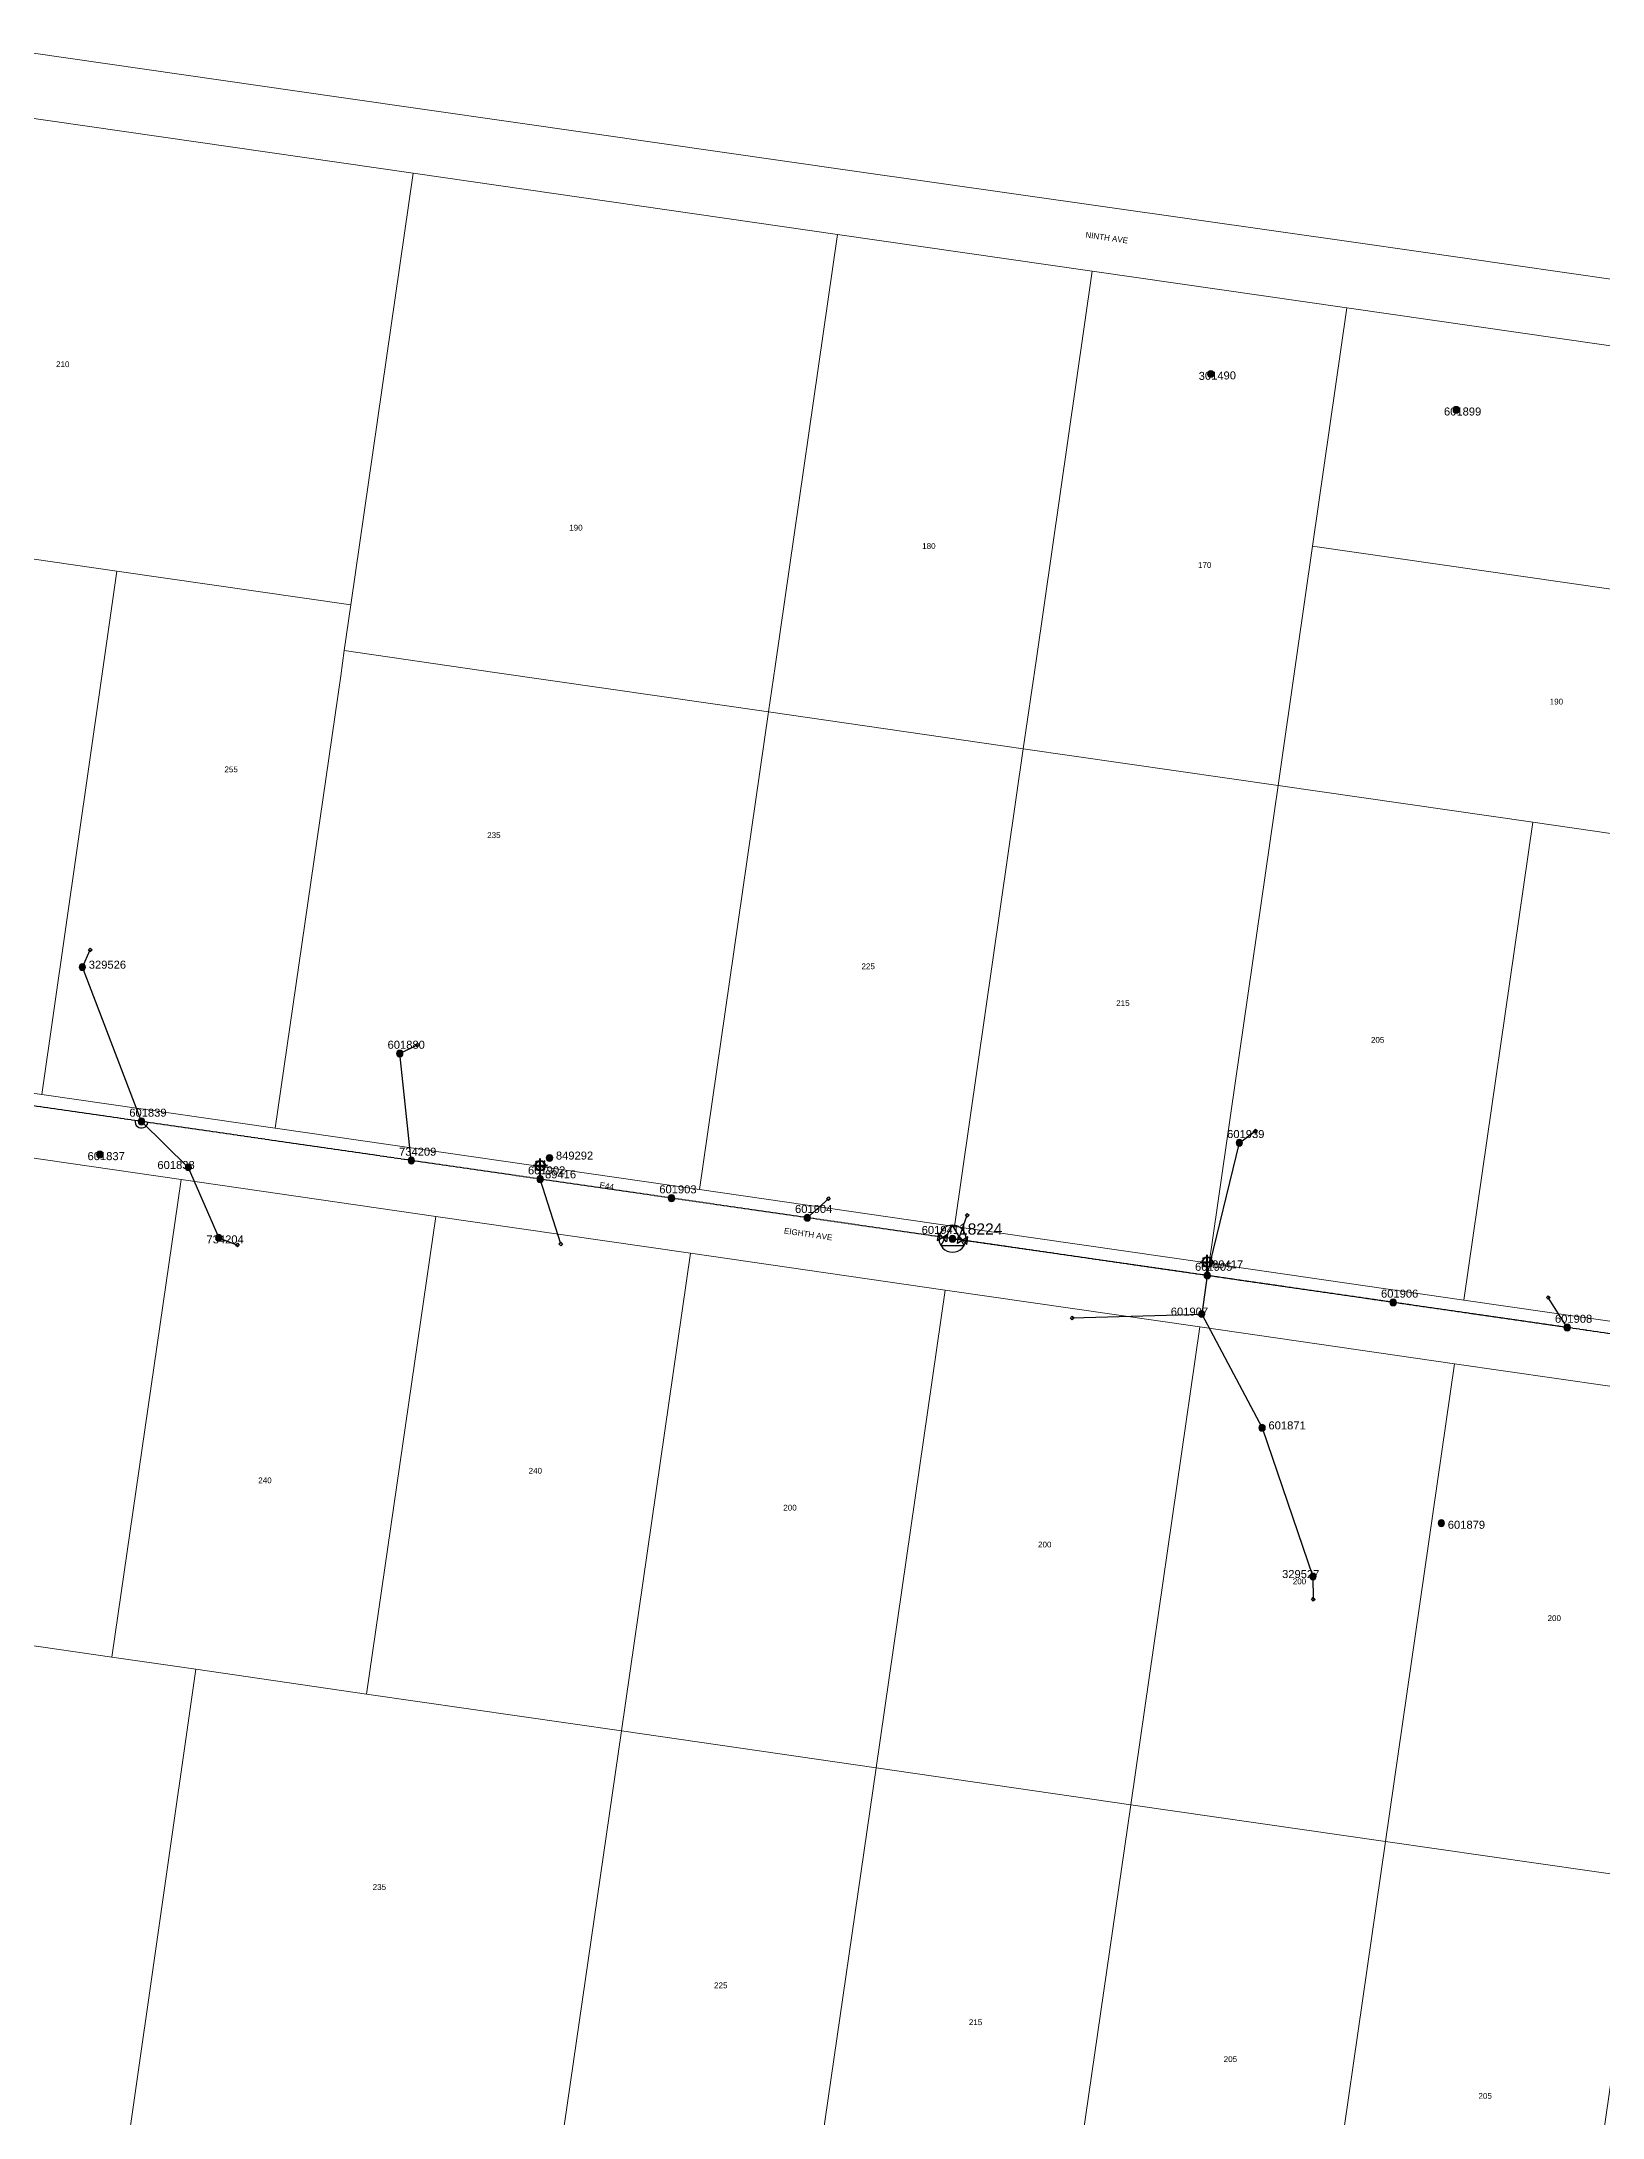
# Model space of a CAD drawing. Header units: metres. Extents: x 368 to 298975, y 411 to 6243625.
# Drawn here: x 296567 to 297055, y 6242318 to 6242966 of the extents above; entities that cross this region are included whole.
import ezdxf
from ezdxf.enums import TextEntityAlignment as Align

# ---------------------------------------------------------------- set-up
doc = ezdxf.new("R2010")
doc.units = ezdxf.units.M
doc.linetypes.add('Cable Exist OH', pattern=[1, 1, 0])
doc.layers.get('0').update_dxf_attribs({"color": 6})
doc.layers.add('Cadastre Land Parcels_SP_EXT', color=250, linetype='Continuous', lineweight=5)
doc.layers.add('Cadastre Roads_SP_EXT', color=250, linetype='Continuous', lineweight=5)
for name, color, linetype in [('Equip_LV_EXT', 7, 'Continuous'), ('Equip_SP_SL_EXT', 7, 'Continuous'), ('Mains_HV_EXT', 7, 'Continuous'), ('Mains_LV_EXT', 7, 'Continuous'), ('Services_SP_EXT', 7, 'Continuous'), ('Sub_SP_TR_HV_LV_EXT', 7, 'Continuous'), ('SupportsOH_SP_TR_HV_LV_SL_EXT', 7, 'Continuous')]:
    doc.layers.add(name, color=color, linetype=linetype)
doc.styles.add('iecARIAL', font='arial.ttf', dxfattribs={"height": 2})
doc.styles.add('POLE_LABEL', font='arial.ttf')
doc.styles.get("Standard").update_dxf_attribs({"font": 'arial.ttf'})

# ---------------------------------------------------------------- blocks, each defined once
blk = doc.blocks.new('SUB_POLE_EXT')
blk.add_wipeout([(0, 4.22), (0.42, 4.2), (0.83, 4.14), (1.21, 4.05), (1.62, 3.9), (1.99, 3.72), (2.35, 3.51), (2.68, 3.26), (2.99, 2.99), (3.28, 2.66), (3.52, 2.34), (3.76, 1.92), (3.9, 1.62), (4.04, 1.23), (4.18, 0.63), (4.22, 0), (4.18, -0.61), (4.06, -1.15), (3.9, -1.62), (3.58, -2.24), (3.22, -2.73), (2.97, -3.01), (2.68, -3.26), (2.36, -3.5), (2, -3.72), (1.64, -3.89), (1.25, -4.03), (0.82, -4.14), (0.42, -4.2), (0, -4.22), (-0.41, -4.2), (-0.8, -4.15), (-1.21, -4.05), (-1.62, -3.9), (-1.99, -3.73), (-2.35, -3.51), (-2.68, -3.26), (-2.96, -3.02), (-3.23, -2.72), (-3.51, -2.35), (-3.71, -2.01), (-3.91, -1.6), (-4.05, -1.21), (-4.16, -0.76), (-4.22, -0.14), (-4.21, 0.39), (-4.14, 0.83), (-4.03, 1.27), (-3.9, 1.63), (-3.71, 2.02), (-3.5, 2.37), (-3.28, 2.67), (-2.99, 2.99), (-2.68, 3.27), (-2.33, 3.52), (-1.98, 3.73), (-1.63, 3.9), (-1.2, 4.05), (-0.78, 4.15), (-0.4, 4.21)])
blk.add_line((2.16, 0.48), (2.16, 0.48, 0))
blk.add_lwpolyline([(-4.22, 0, 1), (4.22, 0, 1)], format="xyb", close=True)
blk.add_lwpolyline([(2.14, 0.52), (0, 4.22), (-3.66, -2.11), (3.66, -2.11)], close=True)
for tag, height, flags, p in [('STREET_CODE', 0.2, 9, (1.5, 0)), ('ASSET_NUM', 3.5, 8, (2, 2)), ('CONSTRUCTED_VOLTAGE', 0.2, 9, (1.5, -0.2)), ('OPERATING_VOLTAGE', 0.2, 9, (1.5, -0.6)), ('OPERATED_BY', 0.2, 9, (1.5, -0.8)), ('ORIENTATION', 0.2, 9, (1.5, -1.2)), ('OWNED_BY', 0.2, 9, (1.5, -1.4)), ('SECONDARY_VOLTAGE', 0.2, 9, (1.5, -1.6)), ('STATE', 0.2, 9, (1.5, -1.8)), ('SUBSTATION_TYPE', 0.2, 9, (1.5, -2)), ('STREETNAME', 0.2, 9, (1.5, -2.8)), ('SUBURB', 0.2, 9, (1.5, -3)), ('Z', 0.2, 1, (1.5, -3.4)), ('NO_PHASES', 0.2, 9, (1.5, -0.4)), ('MAINTAINED_BY', 0.2, 9, (1.5, -1)), ('USAGE', 0.2, 9, (1.5, -2.2)), ('LEGEND', 0.2, 9, (1.5, -2.4)), ('LOCATION', 0.2, 9, (1.5, -2.6)), ('NOTES', 0.2, 9, (1.5, -3.2))]:
    blk.add_attdef(tag, text='', height=height, dxfattribs=dict(flags=flags)).set_placement(p, align=Align.MIDDLE_LEFT)
blk = doc.blocks.new('LV_OH_LINKS_DISTFUSE_EXT')
for p, q in [((0, 0), (0.96, 0)), ((3.84, 0), (4.8, 0))]:
    blk.add_line(p, q)
blk.add_lwpolyline([(3.84, -1.2), (3.84, 1.2), (0.96, -1.2), (0.96, 1.2)], close=True)
at = {"flags": 9}
for tag, p in [('ACTUAL_STATUS', (0, 0)), ('CONSTRUCTED_VOLTAGE', (0, -0.2)), ('OPERATING_VOLTAGE', (0, -0.6)), ('ORIENTATION', (0, -0.8)), ('OWNED_BY', (0, -1)), ('STATE', (0, -1.2)), ('SWITCH_TYPE', (0, -1.4)), ('NO_PHASES', (0, -0.4)), ('USAGE', (0, -1.6)), ('NOTES', (0, -1.8))]:
    blk.add_attdef(tag, text='', height=0.2, dxfattribs=at).set_placement(p, align=Align.MIDDLE_LEFT)
at = {"flags": 1}
blk.add_attdef('Z', (0, 0), '', height=0.2, dxfattribs=at)
blk = doc.blocks.new('SL_LANTERN_EXT')
at = {"lineweight": 40}
for p, q in [((-2.25, 4.22), (2.25, 4.22)), ((-1.46, 5.68), (-1.06, 5.28)), ((-1.46, 2.76), (-1.06, 3.16)), ((0, 1.97), (0, 6.47)), ((0, 0), (0, 2.72)), ((1.46, 5.68), (1.06, 5.28)), ((1.46, 2.76), (1.06, 3.16))]:
    blk.add_line(p, q, dxfattribs=at)
blk.add_circle((0, 4.22), 1.5, dxfattribs=at)
at = {"style": 'iecARIAL', "flags": 8}
blk.add_attdef('ASSET_NUM', (1.5, 1.5), '', height=2.5, dxfattribs=at)
for tag, p, height, flags in [('OPERATING_VOLTAGE', (0.98, -1.65), 0.2, 9), ('ORIENTATION', (0.98, -1.85), 0.2, 9), ('OWNED_BY', (0.98, -2.05), 0.2, 9), ('STATE', (0.98, -2.25), 0.2, 9), ('CONSTRUCTED_VOLTAGE', (0.98, -0.65), 0.2, 9), ('CONTROL_TYPE', (0.98, -0.85), 0.2, 9), ('LANTERN_PURPOSE', (0.98, -1.05), 0.2, 9), ('LANTERN_TYPE', (0.98, -1.25), 0.2, 9), ('NO_PHASES', (0.98, -1.45), 0.2, 9), ('USAGE', (0.98, -2.45), 0.2, 9), ('CEXIST', (0.98, -2.65), 0.2, 9), ('CNEW', (0.98, -2.85), 0.2, 9), ('CNUMBER', (0.98, -3.05), 0.2, 9), ('CREMOVE', (0.98, -3.25), 0.2, 9), ('CREPLACE', (0.98, -3.45), 0.2, 9), ('LKINGHEIGHT', (0.98, -3.65), 0.2, 9), ('LBRACKET', (0.98, -3.85), 0.2, 9), ('LBRACKETVOCAB', (0.98, -4.05), 0.2, 9), ('LCATEGORY', (0.98, -4.25), 0.2, 9), ('LCHARGE1', (0.98, -4.45), 0.2, 9), ('LCHARGE1PERCENT', (0.98, -4.65), 0.2, 9), ('LCHARGE2', (0.98, -4.85), 0.2, 9), ('LCHARGE2PERCENT', (0.98, -5.05), 0.2, 9), ('LCHARGE3', (0.98, -5.25), 0.2, 9), ('LCHARGE3PERCENT', (0.98, -5.45), 0.2, 9), ('LEXIST', (0.98, -5.65), 0.2, 9), ('LLAMP', (0.98, -5.85), 0.2, 9), ('LLAMPVOCAB', (0.98, -6.05), 0.2, 9), ('LMAST', (0.98, -6.25), 0.2, 9), ('LMASTVOCAB', (0.98, -6.45), 0.2, 9), ('LNEW', (0.98, -6.65), 0.2, 9), ('LNUMBER', (2.18, -3.25), 2.5, 8), ('STREETNAME', (0.98, -9.25), 0.2, 9), ('SUBURB', (0.98, -9.45), 0.2, 1), ('LANTNUMBER', (0.98, -6.85), 0.2, 9), ('LOUTREACH', (0.98, -7.25), 0.2, 9), ('LOUTREACHVOCAB', (0.98, -7.45), 0.2, 9), ('LRATECODE', (0.98, -7.65), 0.2, 9), ('LREMOVE', (0.98, -7.85), 0.2, 9), ('LREPLACE', (0.98, -8.05), 0.2, 9), ('LTYPE', (0.98, -8.25), 0.2, 9), ('LTYPEVOCAB', (0.98, -8.45), 0.2, 9), ('LEGEND', (0.98, -8.65), 0.2, 9), ('LOCATION', (0.98, -8.85), 0.2, 9), ('NOTES', (0.98, -9.05), 0.2, 9)]:
    blk.add_attdef(tag, p, '', height=height, dxfattribs=dict(flags=flags))
blk = doc.blocks.new('CCP_EXT')
blk.add_wipeout([(0, 0.57), (0.57, 0), (0, -0.57), (-0.57, 0)])
blk.add_lwpolyline([(-0.57, 0), (0, 0.57), (0.57, 0), (0, -0.57), (-0.57, 0)])
at = {"flags": 1}
blk.add_attdef('Z', (0, 0), '', height=0.2, dxfattribs=at)
at = {"flags": 9}
for tag, p in [('CCP_TYPE', (0, 0)), ('CONSTRUCTED_VOLTAGE', (0, -0.2)), ('OPERATING_VOLTAGE', (0, -0.6)), ('ORIENTATION', (0, -0.8)), ('OWNED_BY', (0, -1)), ('STATE', (0, -1.8)), ('NO_PHASES', (0, -0.4)), ('USAGE', (0, -1.2)), ('LEGEND', (0, -1.4)), ('LIFE_SUPPORT', (0, -1.6)), ('NOTES', (0, -2))]:
    blk.add_attdef(tag, text='', height=0.2, dxfattribs=at).set_placement(p, align=Align.MIDDLE_LEFT)
blk = doc.blocks.new('POLE_EXT')
blk.add_hatch(color=256).paths.add_polyline_path([(-1, 0, 1), (1, 0, 1)])
blk.add_lwpolyline([(-1, 0, 1), (1, 0, 1)], format="xyb", close=True)
for tag, height, flags, p in [('pNumber', 2.5, 8, (-17.84, 2.07)), ('OWNED_BY', 0.2, 9, (1.35, -0.4)), ('SPECIAL_USE', 0.2, 9, (1.35, -0.8)), ('STATE', 0.2, 9, (1.35, -1)), ('cLV', 0.2, 9, (1.35, -1.4)), ('hDepth', 0.2, 9, (1.35, -1.6)), ('hDia', 0.2, 9, (1.35, -1.8)), ('cHV', 0.2, 9, (1.35, -2)), ('cLinedev', 0.2, 9, (1.35, -3.4)), ('pExisting', 0.2, 9, (1.35, -3.8)), ('pFooting', 0.2, 9, (1.35, -4.4)), ('pNew', 0.2, 9, (1.35, -4.6)), ('pRelocate', 0.2, 9, (1.35, -5)), ('pRemove', 0.2, 9, (1.35, -5.2)), ('pReplace', 0.2, 9, (1.35, -5.4)), ('pStay', 0.2, 9, (1.35, -5.6)), ('pType', 0.2, 9, (1.35, -5.8)), ('cspan', 0.2, 9, (1.35, -6)), ('STREETNAME', 0.2, 9, (1.35, -6.2)), ('SUBURB', 0.2, 9, (1.35, -6.4)), ('PARENT', 0.2, 9, (1.35, -0.6)), ('USAGE', 0.2, 9, (1.35, -1.2)), ('LBRACKET', 0.2, 9, (1.35, -2.2)), ('LExisting', 0.2, 9, (1.35, -2.4)), ('LANTNUMBER', 0.2, 9, (1.35, -2.6)), ('LOther', 0.2, 9, (1.35, -2.8)), ('LRemove', 0.2, 9, (1.35, -3)), ('LEGEND', 0.2, 9, (1.35, -3.2)), ('LOCATION', 0.2, 9, (1.35, -3.6)), ('PFNUMBER', 0.2, 9, (1.35, -4)), ('NEWPFNUMBER', 0.2, 9, (1.35, -4.2)), ('OPERATED_BY', 0.2, 9, (1.36, -7.01)), ('NOTES', 0.2, 9, (1.35, -6.6)), ('MAINTAINED_BY', 0.2, 9, (1.36, -6.81))]:
    blk.add_attdef(tag, text='', height=height, dxfattribs=dict(flags=flags)).set_placement(p, align=Align.MIDDLE_LEFT)
at = {"style": 'POLE_LABEL'}
for tag, height, flags, p in [('STRUCTURE_PLANT_NUMBER', 0.2, 9, (1.35, 0.03)), ('ASSET_NUM', 2.5, 8, (2, 2)), ('STREET_CODE', 0.2, 9, (1.35, -0.2))]:
    blk.add_attdef(tag, text='', height=height, dxfattribs=dict(at, flags=flags)).set_placement(p, align=Align.MIDDLE_LEFT)
at = {"flags": 1}
blk.add_attdef('Z', (1.35, -7.33), '', height=0.2, dxfattribs=at)

msp = doc.modelspace()

# ---------------------------------------------------------------- linework, layer by layer
at = {"layer": 'Cadastre Land Parcels_SP_EXT', "linetype": 'Continuous'}
for points in [[(296683.55, 6242925.23), (296536.82, 6242946.39), (296536.04, 6242940.75), (296527.58, 6242880.96), (296519.09, 6242821.19), (296517.71, 6242811.51), (296590.97, 6242800.93), (296664.1, 6242790.37), (296683.55, 6242925.23)], [(296816.13, 6242906.12), (296683.55, 6242925.23), (296664.1, 6242790.37), (296662.05, 6242776.1), (296709.05, 6242769.3), (296794.6, 6242756.94), (296796.65, 6242771.18), (296816.13, 6242906.12)], [(296796.65, 6242771.18), (296794.6, 6242756.94), (296874.18, 6242745.44), (296878.15, 6242772.93), (296895.71, 6242894.64), (296816.13, 6242906.12), (296796.65, 6242771.18)], [(296878.15, 6242772.93), (296874.18, 6242745.44), (296953.76, 6242733.96), (296959.63, 6242774.68), (296964.54, 6242808.75), (296975.28, 6242883.17), (296895.71, 6242894.64), (296878.15, 6242772.93)], [(297129.83, 6242859.68), (297125.49, 6242861.59), (297054.85, 6242871.73), (296975.28, 6242883.17), (296964.54, 6242808.75), (297123.7, 6242785.85), (297133.11, 6242851.25), (297132.6, 6242855.93), (297129.83, 6242859.68)], [(296590.97, 6242800.93), (296517.71, 6242811.51), (296511.05, 6242765.05), (296510.53, 6242761.43), (296494.55, 6242648.03), (296567.56, 6242637.47), (296586.06, 6242766.66), (296590.97, 6242800.93)], [(296959.63, 6242774.68), (296953.76, 6242733.96), (297033.34, 6242722.47), (297112.93, 6242710.99), (297122.6, 6242778.17), (297123.7, 6242785.85), (296964.54, 6242808.75), (296959.63, 6242774.68)], [(296664.1, 6242790.37), (296590.97, 6242800.93), (296586.06, 6242766.66), (296567.56, 6242637.47), (296640.45, 6242626.92), (296660.91, 6242768.27), (296662.05, 6242776.1), (296664.1, 6242790.37)], [(296660.91, 6242768.27), (296640.45, 6242626.92), (296773.04, 6242607.74), (296794.6, 6242756.94), (296709.05, 6242769.3), (296662.05, 6242776.1), (296660.91, 6242768.27)], [(297033.34, 6242722.47), (296953.76, 6242733.96), (296932.22, 6242584.74), (297011.81, 6242573.24), (297033.34, 6242722.47)], [(297112.93, 6242710.99), (297033.34, 6242722.47), (297011.81, 6242573.24), (297091.4, 6242561.76), (297112.93, 6242710.99)], [(296611.05, 6242610.87), (296491.72, 6242628.15), (296476.67, 6242522.3), (296470.51, 6242478.92), (296589.44, 6242461.71), (296611.05, 6242610.87)], [(296690.64, 6242599.35), (296611.05, 6242610.87), (296589.44, 6242461.71), (296615.68, 6242457.9), (296669.01, 6242450.15), (296690.64, 6242599.35)], [(296770.21, 6242587.83), (296690.64, 6242599.35), (296669.01, 6242450.15), (296748.6, 6242438.62), (296770.21, 6242587.83)], [(296929.34, 6242564.81), (296849.76, 6242576.32), (296828.19, 6242427.1), (296907.78, 6242415.58), (296929.34, 6242564.81)], [(297008.94, 6242553.31), (296929.34, 6242564.81), (296907.78, 6242415.58), (296987.38, 6242404.06), (297008.94, 6242553.31)], [(297088.52, 6242541.81), (297008.94, 6242553.31), (296987.38, 6242404.06), (297066.99, 6242392.59), (297088.52, 6242541.81)], [(296615.68, 6242457.9), (296589.44, 6242461.71), (296470.51, 6242478.92), (296468.22, 6242462.53), (296459.65, 6242402.75), (296451.12, 6242342.96), (296449.29, 6242329.67), (296594.28, 6242308.66), (296615.68, 6242457.9)], [(296748.6, 6242438.62), (296669.01, 6242450.15), (296615.68, 6242457.9), (296594.28, 6242308.66), (296726.95, 6242289.4), (296748.6, 6242438.62)], [(296828.19, 6242427.1), (296748.6, 6242438.62), (296726.95, 6242289.4), (296806.56, 6242277.87), (296828.19, 6242427.1)], [(296907.78, 6242415.58), (296828.19, 6242427.1), (296806.56, 6242277.87), (296886.16, 6242266.34), (296907.78, 6242415.58)], [(296987.38, 6242404.06), (296907.78, 6242415.58), (296886.16, 6242266.34), (296965.76, 6242254.81), (296987.38, 6242404.06)], [(297066.99, 6242392.59), (296987.38, 6242404.06), (296965.76, 6242254.81), (297045.37, 6242243.32), (297066.99, 6242392.59)]]:
    msp.add_lwpolyline(points, close=True, dxfattribs=at)
at = {"layer": 'Cadastre Roads_SP_EXT', "linetype": 'Continuous'}
msp.add_lwpolyline([(296660.38, 6242948.98), (296539.56, 6242966.38), (296536.82, 6242946.39), (296683.55, 6242925.23), (296816.13, 6242906.12), (296895.71, 6242894.64), (296975.28, 6242883.17), (297054.85, 6242871.73), (297125.49, 6242861.59), (297129.83, 6242859.68), (297134.22, 6242869.76), (297138.94, 6242880.62), (297059.23, 6242891.97), (296979.52, 6242903.34), (296899.75, 6242914.72), (296819.97, 6242926.12), (296740.18, 6242937.54), (296660.38, 6242948.98)], close=True, dxfattribs=at)
at = {"layer": 'Mains_LV_EXT', "linetype": 'Cable Exist OH'}
for points in [[(296598.69, 6242629.01), (296557.78, 6242634.93)], [(296682.97, 6242616.82), (296598.69, 6242629.01)], [(296723.25, 6242610.99), (296682.97, 6242616.82)], [(296806.68, 6242598.93), (296764.27, 6242605.06), (296723.25, 6242610.99)], [(296989.75, 6242572.48), (296931.65, 6242580.87)], [(297094.79, 6242557.32), (297044.09, 6242564.64)]]:
    msp.add_lwpolyline(points, dxfattribs=at)
at = {"layer": 'Mains_LV_EXT', "linetype": 'Continuous'}
msp.add_lwpolyline([(296596.71, 6242629.3, 1.024037), (296600.67, 6242628.73)], format="xyb", dxfattribs=at)
at = {"layer": 'Services_SP_EXT'}
msp.add_lwpolyline([(296931.65, 6242580.87), (296929.91, 6242568.86)], dxfattribs=at)

# ---------------------------------------------------------------- block references
at = {"layer": 'Equip_SP_SL_EXT'}
ref = msp.add_blockref('SL_LANTERN_EXT', (296723.25, 6242610.99), dxfattribs=at)
ref.add_attrib('ASSET_NUM', '89416', dxfattribs={"layer": '0', "height": 2.5, "rotation": 0.0989, "style": 'iecARIAL'}).set_placement((296724.75, 6242612.49), align=Align.MIDDLE_LEFT)
ref = msp.add_blockref('SL_LANTERN_EXT', (296931.65, 6242580.87), dxfattribs=at)
ref.add_attrib('ASSET_NUM', '89417', dxfattribs={"layer": '0', "height": 2.5, "rotation": 0.02123, "style": 'iecARIAL'}).set_placement((296933.15, 6242582.37), align=Align.BOTTOM_LEFT)
at = {"layer": 'Sub_SP_TR_HV_LV_EXT'}
ref = msp.add_blockref('SUB_POLE_EXT', (296852.07, 6242592.37), dxfattribs=at)
ref.add_attrib('ASSET_NUM', '18224', dxfattribs={"layer": '0', "height": 3.5}).set_placement((296854.07, 6242592.62), align=Align.BOTTOM_LEFT)
at = {"layer": 'SupportsOH_SP_TR_HV_LV_SL_EXT'}
ref = msp.add_blockref('POLE_EXT', (296932.77, 6242862.51), dxfattribs=at)
ref.add_attrib('ASSET_NUM', '301490', dxfattribs={"layer": '0', "height": 2.5, "rotation": 1, "style": 'POLE_LABEL'}).set_placement((296934.77, 6242863.26), align=Align.TOP_CENTER)
ref = msp.add_blockref('POLE_EXT', (297009.42, 6242851.3), dxfattribs=at)
ref.add_attrib('ASSET_NUM', '601899', dxfattribs={"layer": '0', "height": 2.5, "rotation": 359.97099, "style": 'POLE_LABEL'}).set_placement((297011.42, 6242852.05), align=Align.TOP_CENTER)
ref = msp.add_blockref('POLE_EXT', (296598.69, 6242629.01), dxfattribs=at)
ref.add_attrib('ASSET_NUM', '601839', dxfattribs={"layer": '0', "height": 2.5, "style": 'POLE_LABEL'}).set_placement((296600.69, 6242629.76), align=Align.BOTTOM_CENTER)
ref = msp.add_blockref('POLE_EXT', (296585.65, 6242618.68), dxfattribs=at)
ref.add_attrib('ASSET_NUM', '601837', dxfattribs={"layer": '0', "height": 2.5, "style": 'POLE_LABEL'}).set_placement((296587.65, 6242619.43), align=Align.TOP_CENTER)
ref = msp.add_blockref('POLE_EXT', (296613.31, 6242614.67), dxfattribs=at)
ref.add_attrib('ASSET_NUM', '601838', dxfattribs={"layer": '0', "height": 2.5, "style": 'POLE_LABEL'}).set_placement((296615.31, 6242615.42), align=Align.MIDDLE_RIGHT)
ref = msp.add_blockref('POLE_EXT', (296682.97, 6242616.82), dxfattribs=at)
ref.add_attrib('ASSET_NUM', '734209', dxfattribs={"layer": '0', "height": 2.5, "style": 'POLE_LABEL'}).set_placement((296684.97, 6242617.57), align=Align.BOTTOM_CENTER)
ref = msp.add_blockref('POLE_EXT', (296723.25, 6242610.99), dxfattribs=at)
ref.add_attrib('ASSET_NUM', '601902', dxfattribs={"layer": '0', "height": 2.5, "style": 'POLE_LABEL'}).set_placement((296725.25, 6242611.74), align=Align.BOTTOM_CENTER)
ref = msp.add_blockref('POLE_EXT', (296726.15, 6242617.61), dxfattribs=at)
ref.add_attrib('ASSET_NUM', '849292', dxfattribs={"layer": '0', "height": 2.5, "style": 'POLE_LABEL'}).set_placement((296728.15, 6242618.36), align=Align.MIDDLE_LEFT)
ref = msp.add_blockref('POLE_EXT', (296764.27, 6242605.06), dxfattribs=at)
ref.add_attrib('ASSET_NUM', '601903', dxfattribs={"layer": '0', "height": 2.5, "style": 'POLE_LABEL'}).set_placement((296766.27, 6242605.81), align=Align.BOTTOM_CENTER)
ref = msp.add_blockref('POLE_EXT', (296931.65, 6242580.87), dxfattribs=at)
ref.add_attrib('ASSET_NUM', '601905', dxfattribs={"layer": '0', "height": 2.5, "style": 'POLE_LABEL'}).set_placement((296933.65, 6242581.62), align=Align.BOTTOM_CENTER)
ref = msp.add_blockref('POLE_EXT', (296989.75, 6242572.48), dxfattribs=at)
ref.add_attrib('ASSET_NUM', '601906', dxfattribs={"layer": '0', "height": 2.5, "style": 'POLE_LABEL'}).set_placement((296991.75, 6242573.23), align=Align.BOTTOM_CENTER)
ref = msp.add_blockref('POLE_EXT', (296929.91, 6242568.86), dxfattribs=at)
ref.add_attrib('ASSET_NUM', '601907', dxfattribs={"layer": '0', "height": 2.5, "rotation": 359.92743, "style": 'POLE_LABEL'}).set_placement((296931.91, 6242569.61), align=Align.MIDDLE_RIGHT)
ref = msp.add_blockref('POLE_EXT', (297044.09, 6242564.63), dxfattribs=at)
ref.add_attrib('ASSET_NUM', '601908', dxfattribs={"layer": '0', "height": 2.5, "style": 'POLE_LABEL'}).set_placement((297046.09, 6242565.38), align=Align.BOTTOM_CENTER)
ref = msp.add_blockref('POLE_EXT', (296948.77, 6242533.32), dxfattribs=at)
ref.add_attrib('ASSET_NUM', '601871', dxfattribs={"layer": '0', "height": 2.5, "style": 'POLE_LABEL'}).set_placement((296950.77, 6242534.07), align=Align.MIDDLE_LEFT)
ref = msp.add_blockref('POLE_EXT', (297004.79, 6242503.53), dxfattribs=at)
ref.add_attrib('ASSET_NUM', '601879', dxfattribs={"layer": '0', "height": 2.5, "style": 'POLE_LABEL'}).set_placement((297006.79, 6242504.28), align=Align.TOP_LEFT)
ref = msp.add_blockref('POLE_EXT', (296964.67, 6242486.88), dxfattribs=at)
ref.add_attrib('ASSET_NUM', '329527', dxfattribs={"layer": '0', "height": 2.5, "style": 'POLE_LABEL'}).set_placement((296966.67, 6242487.63), align=Align.MIDDLE_RIGHT)

# ---------------------------------------------------------------- texts
at = {"layer": 'Cadastre Land Parcels_SP_EXT'}
for s, p in [('210', (296571.98, 6242864.67)), ('190', (296732.3, 6242813.61)), ('180', (296842.57, 6242807.88)), ('170', (296928.75, 6242801.94)), ('190', (297038.64, 6242759.27)), ('255', (296624.59, 6242738.1)), ('235', (296706.68, 6242717.55)), ('225', (296823.62, 6242676.59)), ('215', (296903.2, 6242665.09)), ('205', (296982.78, 6242653.6)), ('240', (296635.16, 6242516)), ('240', (296719.62, 6242518.99)), ('200', (296799.19, 6242507.47)), ('200', (296878.77, 6242495.95)), ('200', (296958.36, 6242484.44)), ('200', (297037.96, 6242472.94)), ('235', (296670.9, 6242388.95)), ('225', (296777.57, 6242358.25)), ('215', (296857.17, 6242346.72)), ('205', (296936.77, 6242335.2)), ('205', (297016.37, 6242323.7))]:
    msp.add_text(s, height=1.8, dxfattribs=at).set_placement(p)
at = {"layer": 'Cadastre Roads_SP_EXT'}
for s, rotation, p in [('NINTH AVE', 351.83029, (296893.49, 6242905.17)), ('EIGHTH AVE', 351.77133, (296799.3, 6242594.01))]:
    msp.add_text(s, height=1.8, rotation=rotation, dxfattribs=at).set_placement(p)
at = {"layer": 'Mains_LV_EXT'}
msp.add_text('E44', height=1.8, rotation=350.64738, dxfattribs=at).set_placement((296741.69, 6242608.32))

# ---------------------------------------------------------------- next in the draw order: linework, layer by layer
at = {"layer": 'Cadastre Land Parcels_SP_EXT', "linetype": 'Continuous'}
for points in [[(296874.18, 6242745.44), (296794.6, 6242756.94), (296773.04, 6242607.74), (296852.64, 6242596.24), (296874.18, 6242745.44)], [(296953.76, 6242733.96), (296874.18, 6242745.44), (296852.64, 6242596.24), (296932.22, 6242584.74), (296953.76, 6242733.96)], [(296849.76, 6242576.32), (296770.21, 6242587.83), (296748.6, 6242438.62), (296828.19, 6242427.1), (296849.76, 6242576.32)]]:
    msp.add_lwpolyline(points, close=True, dxfattribs=at)
at = {"layer": 'Mains_LV_EXT', "linetype": 'Cable Exist OH'}
for points in [[(296852.07, 6242592.37), (296806.68, 6242598.93)], [(296931.65, 6242580.87), (296852.07, 6242592.37)]]:
    msp.add_lwpolyline(points, dxfattribs=at)

# ---------------------------------------------------------------- next in the draw order: block references
at = {"layer": 'Equip_LV_EXT'}
for p, rotation in [((296851.28, 6242592.48), 171.3496201372944), ((296852.87, 6242592.25), 352.4638075250786)]:
    msp.add_blockref('LV_OH_LINKS_DISTFUSE_EXT', p, dxfattribs=dict(at, rotation=rotation))
at = {"layer": 'Services_SP_EXT'}
for p in [(296582.68, 6242682.62), (296684.92, 6242652.93), (296628.67, 6242590.4), (296729.68, 6242590.76), (297038.17, 6242574.02), (296889.45, 6242567.64), (296964.78, 6242479.71)]:
    msp.add_blockref('CCP_EXT', p, dxfattribs=at)

# ---------------------------------------------------------------- next in the draw order: linework, layer by layer
at = {"layer": 'Mains_HV_EXT', "linetype": 'Cable Exist OH'}
msp.add_lwpolyline([(297094.79, 6242557.32), (296852.07, 6242592.37)], dxfattribs=at)
at = {"layer": 'Mains_LV_EXT', "linetype": 'Cable Exist OH'}
msp.add_lwpolyline([(297044.09, 6242564.64), (296989.75, 6242572.48)], dxfattribs=at)
at = {"layer": 'Services_SP_EXT'}
for points in [[(296598.69, 6242629.01), (296580.21, 6242677.24), (296582.68, 6242682.62)], [(296682.97, 6242616.82), (296679.38, 6242650.23), (296684.92, 6242652.93)], [(296598.69, 6242629.01), (296613.31, 6242614.67), (296622.81, 6242592.68), (296628.67, 6242590.4)], [(296729.68, 6242590.76), (296723.25, 6242610.99)], [(297044.09, 6242564.63), (297038.17, 6242574.02)], [(296889.45, 6242567.64), (296929.91, 6242568.86)], [(296929.91, 6242568.86), (296948.77, 6242533.32), (296964.67, 6242486.88), (296964.78, 6242479.71)]]:
    msp.add_lwpolyline(points, dxfattribs=at)

# ---------------------------------------------------------------- next in the draw order: block references
for p in [(296946.76, 6242626.05), (296813.28, 6242604.85), (296856.67, 6242599.7)]:
    msp.add_blockref('CCP_EXT', p, dxfattribs=at)
at = {"layer": 'SupportsOH_SP_TR_HV_LV_SL_EXT'}
ref = msp.add_blockref('POLE_EXT', (296580.21, 6242677.24), dxfattribs=at)
ref.add_attrib('ASSET_NUM', '329526', dxfattribs={"layer": '0', "height": 2.5, "style": 'POLE_LABEL'}).set_placement((296582.21, 6242677.99), align=Align.MIDDLE_LEFT)
ref = msp.add_blockref('POLE_EXT', (296679.38, 6242650.23), dxfattribs=at)
ref.add_attrib('ASSET_NUM', '601880', dxfattribs={"layer": '0', "height": 2.5, "style": 'POLE_LABEL'}).set_placement((296681.38, 6242650.98), align=Align.BOTTOM_CENTER)
ref = msp.add_blockref('POLE_EXT', (296622.81, 6242592.68), dxfattribs=at)
ref.add_attrib('ASSET_NUM', '734204', dxfattribs={"layer": '0', "height": 2.5, "style": 'POLE_LABEL'}).set_placement((296624.81, 6242593.43), align=Align.TOP_CENTER)

# ---------------------------------------------------------------- next in the draw order: linework, layer by layer
at = {"layer": 'Cadastre Roads_SP_EXT', "linetype": 'Continuous'}
msp.add_lwpolyline([(296567.56, 6242637.47), (296494.55, 6242648.03), (296493.68, 6242641.88), (296491.72, 6242628.15), (296611.05, 6242610.87), (296690.64, 6242599.35), (296770.21, 6242587.83), (296849.76, 6242576.32), (296929.34, 6242564.81), (297008.94, 6242553.31), (297088.52, 6242541.81), (297089.95, 6242551.72), (297091.4, 6242561.76), (297011.81, 6242573.24), (296932.22, 6242584.74), (296852.64, 6242596.24), (296773.04, 6242607.74), (296640.45, 6242626.92), (296567.56, 6242637.47)], close=True, dxfattribs=at)
at = {"layer": 'Services_SP_EXT'}
for points in [[(296931.65, 6242580.87), (296941.68, 6242622.33), (296946.76, 6242626.05)], [(296813.28, 6242604.85), (296806.68, 6242598.93)], [(296853.91, 6242592.1), (296856.67, 6242599.7)]]:
    msp.add_lwpolyline(points, dxfattribs=at)

# ---------------------------------------------------------------- next in the draw order: block references
at = {"layer": 'SupportsOH_SP_TR_HV_LV_SL_EXT'}
ref = msp.add_blockref('POLE_EXT', (296941.68, 6242622.33), dxfattribs=at)
ref.add_attrib('ASSET_NUM', '601939', dxfattribs={"layer": '0', "height": 2.5, "style": 'POLE_LABEL'}).set_placement((296943.68, 6242623.08), align=Align.BOTTOM_CENTER)
ref = msp.add_blockref('POLE_EXT', (296806.68, 6242598.93), dxfattribs=at)
ref.add_attrib('ASSET_NUM', '601904', dxfattribs={"layer": '0', "height": 2.5, "style": 'POLE_LABEL'}).set_placement((296808.68, 6242599.68), align=Align.BOTTOM_CENTER)
ref = msp.add_blockref('POLE_EXT', (296852.07, 6242592.37), dxfattribs=at)
ref.add_attrib('ASSET_NUM', '601941', dxfattribs={"layer": '0', "height": 2.5, "style": 'POLE_LABEL'}).set_placement((296854.07, 6242593.12), align=Align.BOTTOM_RIGHT)

doc.saveas('drawing.dxf')
